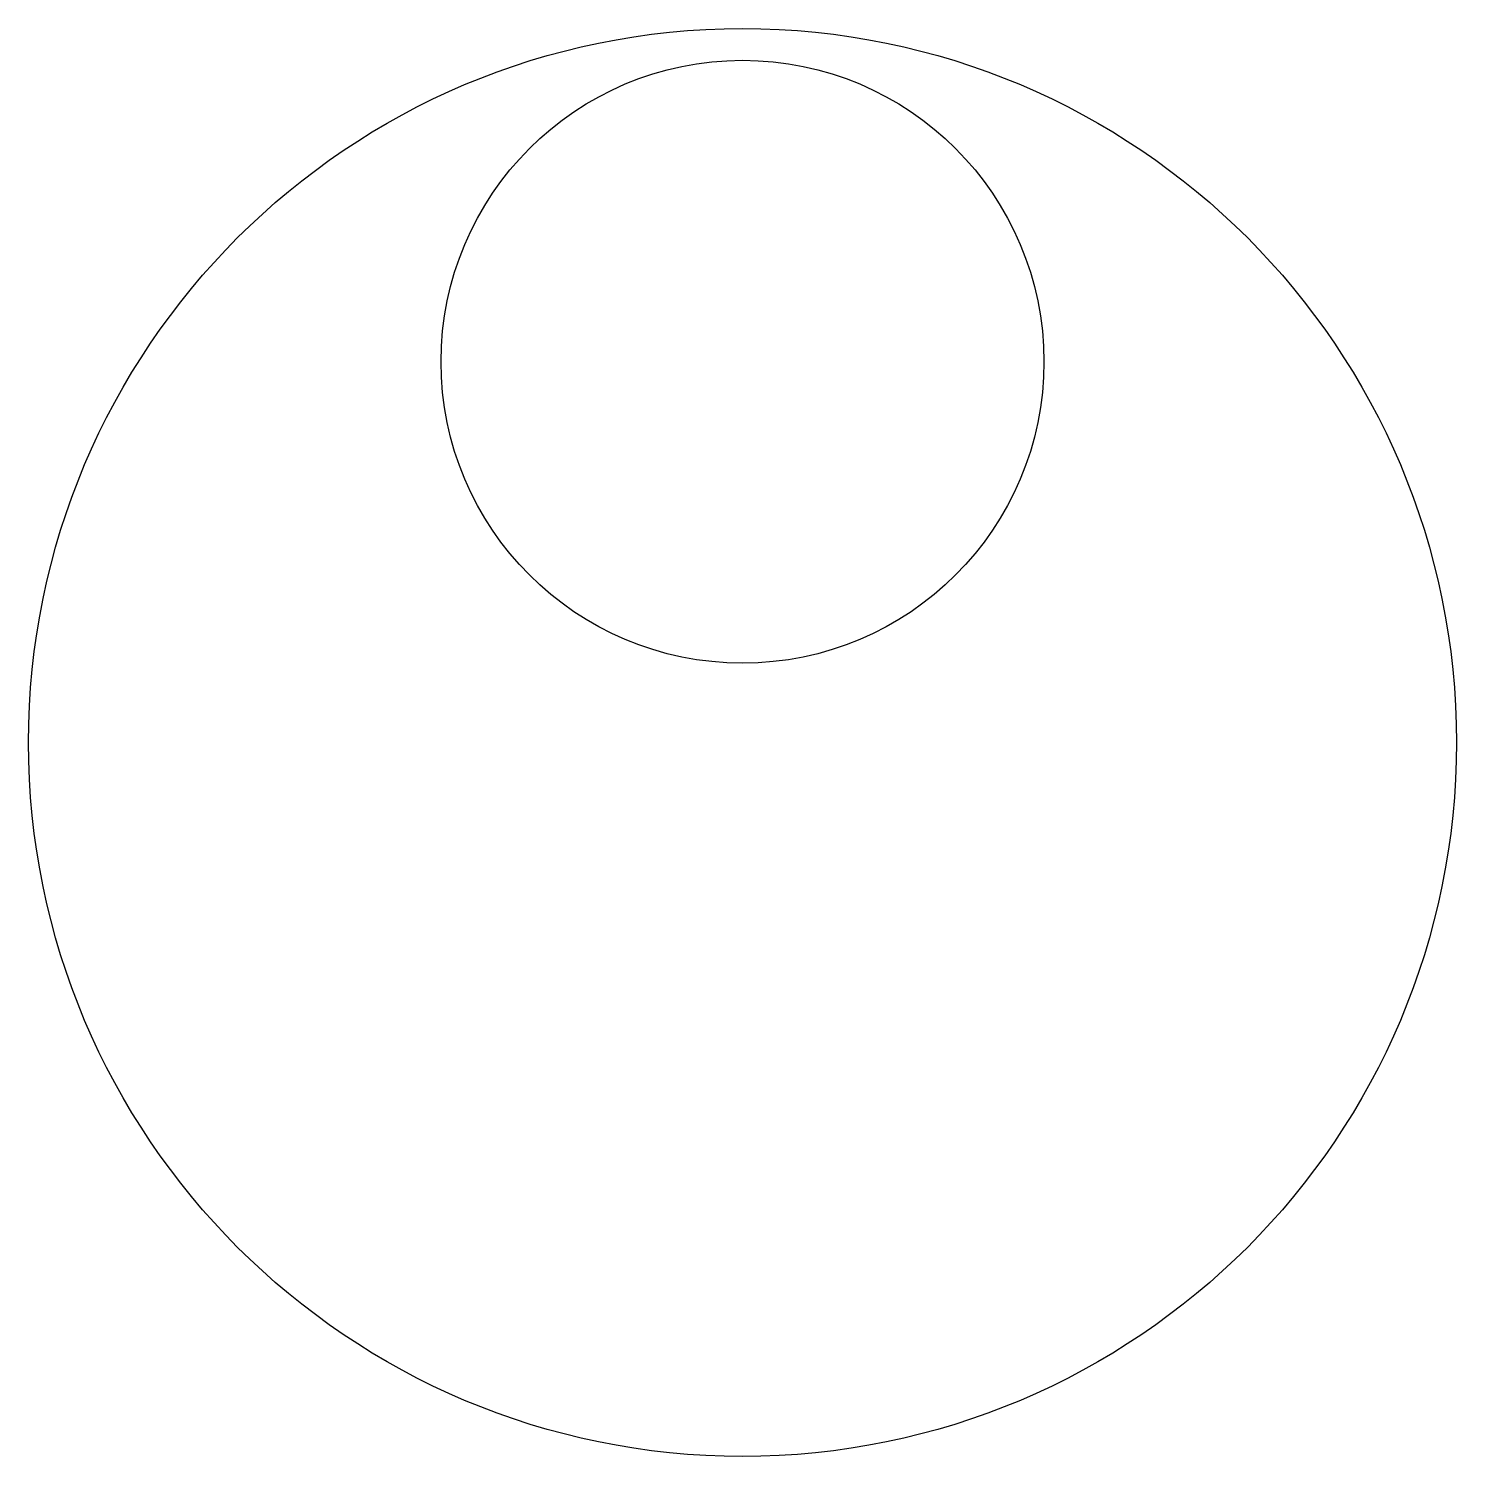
# Model space of a CAD drawing. Header units: millimetres. Extents: x -225 to 225, y -225 to 225.
import ezdxf

# ---------------------------------------------------------------- set-up
doc = ezdxf.new("R2010")
doc.units = ezdxf.units.MM

msp = doc.modelspace()

# ---------------------------------------------------------------- linework, layer by layer
for centre, radius in [((0, 0), 225), ((0, 120), 95)]:
    msp.add_circle(centre, radius)

doc.saveas('drawing.dxf')
